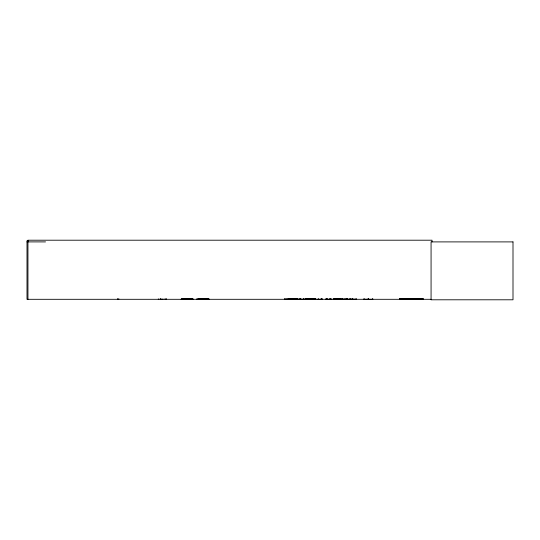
<?xml version="1.0" encoding="UTF-8"?>
<svg xmlns="http://www.w3.org/2000/svg" width="540" height="540" viewBox="0 0 540 540"><rect width="100%" height="100%" fill="white"/><g stroke="black" fill="none" stroke-linecap="round" stroke-linejoin="round"><path stroke-width="0.81" d="M284.837 299.288L284.837 298.829M285.471 299.288L285.478 298.829M293.213 299.248L293.159 298.708M293.517 299.288L293.524 298.829M294.151 299.288L294.158 298.829M336.434 299.234L336.427 298.829M344.837 299.234L344.858 298.829M295.859 299.248L295.778 298.829M317.824 299.309L322.475 299.248M337.298 299.234L337.216 298.829L337.244 299.309M340.997 299.248L341.044 298.708M196.661 299.309L209.095 299.261M291.553 299.248L291.546 298.829M295.623 299.234L295.596 298.829M181.069 299.309L193.023 299.275M288.893 299.261L288.913 298.708M289.231 299.234L289.251 298.87M296.116 299.248L284.526 299.288L284.533 298.829M326.572 299.248L326.619 298.87M331.695 299.248L325.863 299.248M318.134 299.248L318.188 298.87M336.974 299.248L336.947 298.829M196.985 299.248L197.039 298.87M295.292 299.248L295.259 298.829M181.42 299.248L181.474 298.87M28.688 240.813L27 240.813L27 299.309L431.177 299.309M27 241.9L45.522 241.9M182.203 298.931L193.01 298.931M198.119 298.931L208.933 298.931M304.796 298.931L315.603 298.931M399.64 298.924L423.252 298.904L423.198 299.302L399.64 299.288L399.661 298.924L399.674 299.302M399.661 299.045L415.395 299.038M182.183 299.072L193.03 299.072M198.099 299.086L208.953 299.086M304.776 299.072L315.63 299.086M399.64 299.099L423.252 299.079M304.783 299.275L315.617 299.275M350.399 298.87L356.434 299.248M335.921 298.87L335.981 299.248M334.955 299.288L334.868 298.708M334.598 299.248L334.537 298.87M192.287 299.248L192.226 298.87L192.173 299.309M303.932 299.248L298.188 299.248M205.038 299.248L204.984 298.87L204.93 299.309M345.168 299.248L345.114 298.87L345.067 299.309M330.203 299.248L330.156 298.87M339.161 299.248L339.221 298.829M333.774 299.248L349.515 299.288L349.589 298.829M303.318 299.248L303.271 298.87L303.224 299.309M356.191 299.248L356.144 298.87M338.769 299.261L338.803 298.829M432.02 241.9L432.02 240.206L27.952 240.206L27.952 299.309M423.164 298.924L423.164 299.309M422.699 298.829L422.699 299.309M418.507 298.708L418.507 299.309M418.203 298.708L418.203 299.309M415.382 298.836L415.348 299.295M414.011 298.829L414.011 299.309M411.487 298.829L411.487 299.309M411.277 298.829L411.277 299.309M411.068 298.829L411.068 299.309M410.65 298.829L410.65 299.309M410.333 298.829L410.333 299.309M410.13 298.829L410.13 299.309M409.995 298.829L409.948 299.309M409.651 298.829L409.651 299.309M409.469 298.829L409.516 299.309M409.34 298.829L409.3 299.309M408.956 298.829L408.956 299.309M408.794 298.829L408.794 299.309M408.692 298.829L408.679 299.309M408.49 298.829L408.49 299.309M408.348 298.829L408.348 299.309M408.132 299.309L408.098 299.045M407.727 298.829L407.727 299.309M407.646 298.829L407.646 299.309M407.538 298.829L407.531 299.309M407.241 298.829L407.241 299.309M407.059 298.829L407.038 299.309M406.904 298.829L406.964 299.309M406.688 298.829L406.688 299.309M405.695 298.829L405.695 299.309M372.796 298.829L372.796 299.309L363.933 299.248L363.933 298.829M372.613 298.829L372.613 299.309M368.604 298.708L368.604 299.309M368.422 298.708L368.422 299.309M368.3 298.708L368.3 299.309M368.125 298.708L368.125 299.309M364.108 298.829L364.108 299.309M356.096 298.829L356.096 299.309M352.6 298.708L352.6 299.309M352.404 298.708L352.404 299.309M350.352 298.829L350.352 299.309M349.09 298.829L349.09 299.309M347.537 298.708L347.537 299.309M347.342 298.708L347.342 299.309M347.051 298.829L347.051 299.309M346.288 298.708L346.288 299.309M346.154 298.708L346.154 299.309M343.838 298.829L343.838 299.309M342.752 298.708L342.752 299.309M342.461 298.708L342.461 299.309M341.388 298.829L341.388 299.309M340.754 298.708L340.828 299.309M340.443 298.829L340.443 299.309M340.301 298.708L340.301 299.309M340.166 298.708L340.166 299.309M339.836 298.829L339.836 299.309M339.761 298.829L339.822 299.309M339.687 298.829L339.687 299.309M339.356 298.829L339.329 299.309M338.843 298.829L338.843 299.309M338.661 298.829L338.648 299.309M338.499 298.829L338.499 299.309M338.202 298.829L338.202 299.309M338.06 298.829L338.06 299.309M337.365 298.829L337.365 299.309M336.852 298.829L336.852 299.309M336.764 298.829L336.764 299.309M336.609 298.829L336.562 299.309M336.454 298.829L336.454 299.309M335.806 298.829L335.846 299.309M335.549 298.708L335.549 299.309M335.374 298.708L335.374 299.309M335.239 298.829L335.239 299.309M334.476 298.829L334.476 299.309M334.422 298.829L334.422 299.309M333.673 298.829L333.673 299.309M333.484 298.708L333.484 299.309M331.796 298.829L331.796 299.309M330.095 298.708L330.102 299.309M329.92 298.708L329.92 299.309M327.173 298.708L327.173 299.309M327.017 298.708L327.017 299.309M326.666 298.829L326.666 299.309M325.762 298.829L325.762 299.309M322.582 298.829L322.582 299.309M321.32 298.708L321.32 299.309M321.172 298.708L321.172 299.309M318.236 298.829L318.236 299.309M315.907 298.829L315.934 299.309M315.441 298.708L315.441 299.309M303.534 298.829L303.534 299.309M300.854 298.708L300.854 299.309M300.726 298.708L300.726 299.309M299.97 298.708L299.97 299.309M299.788 298.708L299.795 299.309M298.094 298.829L298.094 299.309M297.405 298.829L297.405 299.309M297.25 298.829L297.25 299.309M296.865 298.829L296.865 299.309M296.257 298.829L296.21 299.309M296.109 298.829L296.109 299.309M295.88 298.829L295.9 299.309M295.637 298.829L295.691 299.309M295.387 298.829L295.414 299.309M295.083 298.829L295.083 299.309M294.921 298.829L294.921 299.309M294.759 298.708L294.759 299.309M294.631 298.708L294.617 299.309M294.516 298.708L294.516 299.309M294.476 298.829L294.476 299.309M294.341 298.708L294.341 299.309M293.753 298.829L293.753 299.309M293.659 298.829L293.659 299.309M293.369 298.829L293.463 299.309M293.274 298.829L293.274 299.309M293.031 298.829L293.031 299.309M292.99 298.829L292.99 299.309M292.815 298.829L292.815 299.309M292.268 298.829L292.268 299.309M291.951 298.829L291.951 299.309M291.661 298.829L291.661 299.309M291.087 298.829L291.087 299.309M290.304 298.708L290.304 299.309M289.96 298.708L289.973 299.309M289.663 298.708L289.67 299.309M289.595 298.586L289.595 299.309M289.339 298.708L289.312 299.309M289.103 298.586L289.103 299.309M289.028 298.708L289.015 299.309M288.725 298.708L288.718 299.309M287.975 298.829L287.975 299.309M287.908 298.586L287.921 299.309M286.713 298.586L286.713 299.309M208.669 298.829L208.669 299.309M205.997 298.708L205.997 299.309M205.868 298.708L205.868 299.309M200.833 298.829L200.833 299.309M199.901 298.708L199.901 299.309M199.766 298.708L199.766 299.309M197.093 298.829L197.093 299.309M190.154 298.708L190.154 299.309M190.073 298.708L190.073 299.309M189.925 298.829L189.925 299.309M183.782 298.829L183.782 299.309M183.627 298.708L183.627 299.309M183.553 298.708L183.553 299.309M181.535 298.829L181.535 299.309M166.286 298.586L166.286 299.309M165.092 298.586L165.092 299.309M162.905 298.829L162.905 299.309M161.102 298.829L161.102 299.309M160.643 298.829L160.643 299.309M160.15 298.829L160.15 299.309M158.315 298.829L158.315 299.309M118.78 298.586L118.78 299.309M117.585 298.586L117.585 299.309M513 241.9L431.069 241.9L431.069 299.795L513 299.795L513 241.9M292.687 299.309L292.687 298.829L292.66 299.309"/></g></svg>
